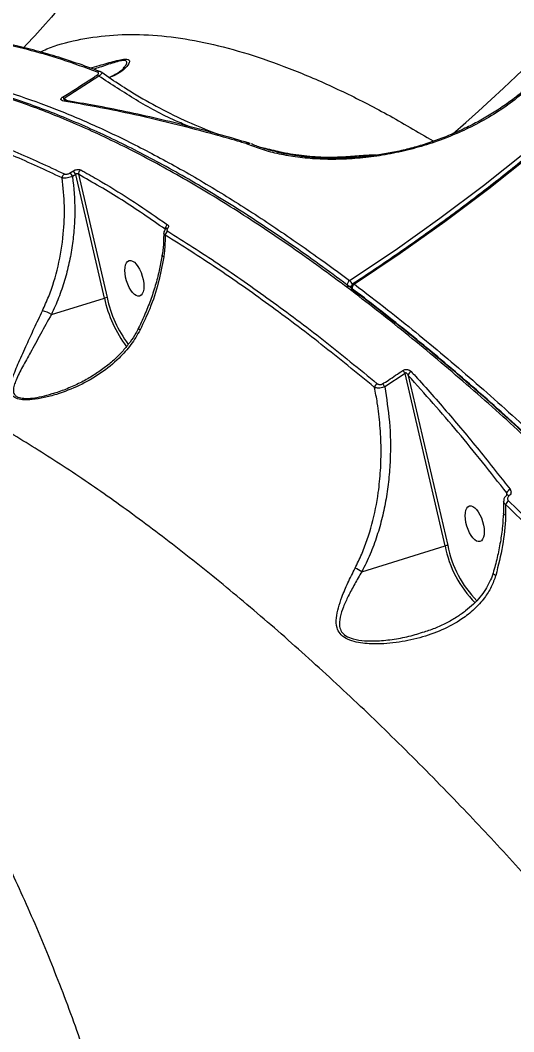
# Model space of a CAD drawing. Header units: millimetres. Extents: x -11024 to 8278, y -7837 to 5770.
# Drawn here: x 3437.1 to 3561, y 1295 to 1548.8 of the extents above; entities that cross this region are included whole.
import ezdxf

# ---------------------------------------------------------------- set-up
doc = ezdxf.new("R2010")
doc.units = ezdxf.units.MM
doc.layers.add('DIKOM_ОБЪЕКТ', color=7, linetype='Continuous')
doc.layers.add('DIKOM_РАЗМЕР_ОБЪЕКТА', color=7, linetype='Continuous')
doc.styles.add('style1', font='arial.ttf', dxfattribs={"width": 0.8})
doc.dimstyles.new('1-50', dxfattribs={"dimtxt": 300, "dimasz": 200, "dimexe": 100, "dimexo": 0, "dimgap": 100, "dimtad": 1, "dimtxsty": 'style1', "dimcen": 200, "dimclrd": 7, "dimclre": 7, "dimclrt": 7, "dimadec": 1, "dimazin": 2, "dimtfac": 1, "dimtmove": 0, "dimatfit": 2, "dimfxl": 0, "dimlwd": 25, "dimlwe": 18, "dimarcsym": 0})

# ---------------------------------------------------------------- blocks, each defined once
blk = doc.blocks.new('*D9')
at = {"layer": 'Defpoints', "color": 0, "transparency": 16777216}
for p in [(3740.68, 3707.51), (-8191.56, -3797.25), (-1076.12, -3797.25)]:
    blk.add_point(p, dxfattribs=at)
at = {"layer": 'DIKOM_РАЗМЕР_ОБЪЕКТА', "color": 7, "lineweight": 18, "transparency": 16777216}
for p, q in [((3740.68, 3707.51), (-8291.56, 3707.51)), ((-1076.12, -3797.25), (-8291.56, -3797.25))]:
    blk.add_line(p, q, dxfattribs=at)
at = {"layer": 'DIKOM_РАЗМЕР_ОБЪЕКТА', "color": 7, "lineweight": 25, "transparency": 16777216}
blk.add_line((-8191.56, 3507.51), (-8191.56, -3597.25), dxfattribs=at)
at = {"layer": 'DIKOM_РАЗМЕР_ОБЪЕКТА', "color": 7, "transparency": 16777216}
for points in [[(-8224.9, 3507.51), (-8158.23, 3507.51), (-8191.56, 3707.51)], [(-8224.9, -3597.25), (-8158.23, -3597.25), (-8191.56, -3797.25)]]:
    blk.add_solid(points, dxfattribs=at)
at = {"layer": 'DIKOM_РАЗМЕР_ОБЪЕКТА', "color": 7, "transparency": 16777216, "insert": (-8444.74, -44.87), "char_height": 300, "attachment_point": 5, "rotation": 90, "style": 'style1'}
blk.add_mtext('7500', dxfattribs=at)

msp = doc.modelspace()

# ---------------------------------------------------------------- linework, layer by layer
at = {"layer": 'DIKOM_ОБЪЕКТ', "color": 7, "linetype": 'Continuous', "lineweight": 15}
for p, q in [((3462.974, 1536.788), (3463.202, 1537.065)), ((3456.852, 1534.784), (3448.119, 1529.19)), ((3448.119, 1529.19), (3449.141, 1528.531)), ((3493.802, 1517.839), (3493.767, 1517.849)), ((3494.048, 1517.753), (3493.802, 1517.839)), ((3540.335, 1518.289), (3540.683, 1518.55)), ((3497.021, 1517.052), (3498.542, 1516.696)), ((3449.476, 1510.458), (3450.263, 1510.947)), ((3451.013, 1510.092), (3450.225, 1509.602)), ((3458.21, 1479.099), (3451.013, 1510.092)), ((3451.692, 1510.149), (3458.873, 1479.223)), ((3473.493, 1496.309), (3473.44, 1496.393)), ((3444.911, 1474.981), (3458.21, 1479.099)), ((3533.667, 1460.19), (3528.562, 1456.821)), ((3543.712, 1416.929), (3533.667, 1460.19)), ((3534.472, 1459.705), (3544.376, 1417.053)), ((3445.116, 1455.149), (3445.78, 1455.335)), ((3559.232, 1429.677), (3559.198, 1430.218)), ((3558.393, 1428.121), (3558.366, 1425.113)), ((3558.918, 1427.315), (3558.892, 1424.603)), ((3522.817, 1410.459), (3543.712, 1416.929))]:
    msp.add_line(p, q, dxfattribs=at)
at = {"layer": 'DIKOM_ОБЪЕКТ', "color": 7, "linetype": 'Continuous', "lineweight": 15, "flags": 128}
for points in [[(3519.76, 1483.469), (3531.204, 1491.151), (3542.41, 1499.116), (3553.371, 1507.357), (3564.08, 1515.871), (3574.53, 1524.651), (3584.713, 1533.691), (3594.623, 1542.986), (3604.254, 1552.529), (3613.599, 1562.314), (3622.653, 1572.335), (3631.409, 1582.586), (3639.861, 1593.059), (3648.004, 1603.747), (3655.833, 1614.645), (3663.343, 1625.743), (3670.528, 1637.036), (3677.384, 1648.515), (3683.906, 1660.174), (3690.09, 1672.005), (3695.933, 1684), (3701.43, 1696.15)], [(3703.183, 1695.886), (3697.67, 1683.698), (3691.81, 1671.668), (3685.607, 1659.801), (3679.065, 1648.107), (3672.188, 1636.593), (3664.982, 1625.266), (3657.45, 1614.134), (3649.597, 1603.204), (3641.429, 1592.483), (3632.951, 1581.979), (3624.169, 1571.697), (3615.088, 1561.646), (3605.715, 1551.831), (3596.055, 1542.259), (3586.115, 1532.936), (3575.901, 1523.869), (3565.42, 1515.063), (3554.679, 1506.523), (3543.684, 1498.257), (3532.444, 1490.268), (3520.966, 1482.563)], [(3494.758, 1517.869), (3494.744, 1517.876), (3494.721, 1517.887)], [(3473.096, 1489.431), (3472.892, 1489.566), (3472.765, 1489.7), (3472.719, 1489.829), (3472.72, 1489.854)], [(3520.966, 1482.563), (3520.851, 1482.637), (3520.747, 1482.681), (3520.659, 1482.691), (3520.588, 1482.669), (3520.588, 1482.668)], [(3559.753, 1429.463), (3559.59, 1429.577), (3559.438, 1429.647), (3559.306, 1429.669), (3559.2, 1429.641), (3559.186, 1429.632)], [(3558.892, 1424.603), (3558.628, 1424.741), (3558.449, 1424.893), (3558.362, 1425.052), (3558.355, 1425.123)], [(3556.427, 1409.531), (3556.116, 1409.692), (3555.889, 1409.842), (3555.758, 1409.973), (3555.73, 1410.079), (3555.731, 1410.081)]]:
    msp.add_lwpolyline(points, dxfattribs=at)
at = {"layer": 'DIKOM_ОБЪЕКТ', "color": 7, "linetype": 'Continuous', "lineweight": 15}
for centre, radius, start, end in [((3243.958, 1866.457), 459.207, 311.0729, 328.20621), ((3456.934, 1535.147), 0.787, 70.59591, 126.45096), ((3455.847, 1533.967), 1.295, 39.12256, 61.7617), ((3447.09, 1528.4), 1.297, 37.51943, 59.98153), ((3448.485, 1528.001), 0.642, 81.34108, 131.2157), ((3494.203, 1517.434), 0.602, 78.78605, 136.46328), ((3494.233, 1517.442), 0.586, 78.76388, 137.41408), ((3494.497, 1517.253), 0.672, 70.52906, 131.95026), ((3448.807, 1509.219), 1.204, 121.86143, 178.89634), ((3448.551, 1508.895), 1.816, 22.89192, 59.39181), ((3449.336, 1509.377), 1.824, 23.08061, 59.44481), ((3452.878, 1510.229), 1.189, 120.91126, 183.86179), ((3474.673, 1496.386), 1.234, 119.11008, 179.65927), ((3474.772, 1494.796), 1.289, 121.75923, 174.90784), ((3473.925, 1496.026), 0.542, 74.17873, 134.1264), ((3520.433, 1482.368), 1.29, 121.4401, 186.27782), ((3519.776, 1483.24), 1.19, 238.30207, 289.68131), ((3518.268, 1481.644), 2.358, 22.69127, 50.72804), ((3521.134, 1481.831), 1, 123.11034, 192.99357), ((3521.639, 1481.46), 1.293, 121.38409, 186.04259), ((3520.634, 1481.724), 0.489, 193.99409, 234.93658), ((3459.006, 1476.668), 2.558, 92.96208, 108.12554), ((3488.881, 1485.736), 31.381, 192.20934, 216.86185), ((3488.688, 1485.683), 30.506, 192.22709, 216.60324), ((3440.849, 1468.517), 7.634, 57.85319, 76.14866), ((3467.607, 1472.14), 1.078, 218.88372, 247.61151), ((3531.687, 1459.192), 2.217, 26.74658, 50.81763), ((3535.811, 1459.438), 1.365, 115.65772, 168.73959), ((3527.496, 1456.327), 1.528, 121.65563, 166.12632), ((3526.597, 1455.874), 2.182, 25.72028, 50.12323), ((3560.603, 1429.766), 1.477, 113.07006, 162.14436), ((3560.575, 1426.71), 1.763, 121.69029, 159.96036), ((3544.508, 1414.5), 2.556, 92.97565, 108.15177), ((3570.915, 1422.15), 27.699, 190.86425, 224.62871), ((3570.65, 1422.074), 26.749, 190.8203, 224.94194), ((3518.333, 1403.835), 7.999, 55.90563, 69.56398)]:
    msp.add_arc(centre, radius, start, end, dxfattribs=at)
for centre in [(3465.74, 1484.051), (3551.151, 1422.487)]:
    msp.add_ellipse(centre, major_axis=(-1.322, 4.462), ratio=0.44303, dxfattribs=at)
for points, knots in [([(3702.591, 1695.735), (3701.731, 1693.783), (3699.237, 1688.115), (3694.885, 1678.83), (3689.444, 1667.926), (3683.716, 1657.163), (3677.708, 1646.544), (3671.423, 1636.074), (3664.864, 1625.76), (3658.035, 1615.608), (3650.94, 1605.622), (3643.581, 1595.809), (3635.964, 1586.174), (3628.093, 1576.721), (3619.971, 1567.456), (3611.604, 1558.384), (3602.995, 1549.511), (3594.15, 1540.84), (3585.073, 1532.377), (3575.769, 1524.126), (3566.244, 1516.091), (3556.502, 1508.278), (3546.549, 1500.689), (3536.388, 1493.333), (3527.71, 1487.351), (3522.395, 1483.856), (3520.588, 1482.668)], [0, 0, 0, 0, 0.022818, 0.0662211, 0.1096242, 0.1530276, 0.1964312, 0.2398343, 0.2832377, 0.3266401, 0.3700432, 0.4134458, 0.4568481, 0.50025, 0.5436518, 0.5870532, 0.6304542, 0.6738552, 0.7172561, 0.7606562, 0.8040562, 0.8474562, 0.8908555, 0.9342549, 0.9776538, 1, 1, 1, 1]), ([(3463.294, 1573.159), (3462.32, 1571.751), (3459.656, 1567.903), (3455, 1561.758), (3449.368, 1554.743), (3443.712, 1548.133), (3439.8, 1543.919), (3437.957, 1541.934)], [0, 0, 0, 0, 0.13054829, 0.35679174, 0.58081548, 0.80256709, 1, 1, 1, 1]), ([(3456.466, 1535.779), (3453.47, 1536.868), (3447.478, 1539.045), (3438.816, 1541.522), (3430.382, 1543.464), (3425.012, 1544.217), (3422.326, 1544.593)], [0, 0, 0, 0, 0.2491223, 0.4982418, 0.7491225, 1, 1, 1, 1]), ([(3457.194, 1535.887), (3457.148, 1535.905), (3455.089, 1536.724), (3451.118, 1538.101), (3445.293, 1539.993), (3439.6, 1541.582), (3434.023, 1542.915), (3428.59, 1543.945), (3424.888, 1544.544), (3423.035, 1544.723), (3422.907, 1544.735)], [0, 0, 0, 0, 0.0038169, 0.1678344, 0.3319152, 0.4960603, 0.6601152, 0.8240086, 0.987848, 1, 1, 1, 1]), ([(3442.156, 1540.828), (3442.695, 1541.09), (3445.534, 1542.47), (3451.274, 1543.941), (3459.365, 1545.201), (3468.046, 1545.339), (3477.174, 1544.465), (3486.749, 1542.561), (3496.733, 1539.684), (3507.156, 1535.843), (3517.979, 1531.038), (3529.129, 1525.374), (3536.835, 1520.822), (3540.683, 1518.55)], [0, 0, 0, 0, 0.023183, 0.1221845, 0.2211909, 0.3200426, 0.4185818, 0.5152467, 0.6121935, 0.7092861, 0.80638, 0.9033315, 1, 1, 1, 1]), ([(3454.574, 1536.836), (3455.363, 1537.034), (3456.866, 1537.412), (3458.279, 1537.832), (3458.95, 1538.031)], [0, 0, 0, 0, 0.524837, 1, 1, 1, 1]), ([(3463.202, 1537.065), (3463.368, 1537.245), (3463.69, 1537.596), (3463.85, 1538.07), (3463.831, 1538.476), (3463.431, 1538.728), (3462.724, 1538.688), (3461.784, 1538.509), (3460.603, 1538.18), (3458.845, 1537.611), (3457.149, 1537.023), (3455.998, 1536.676), (3455.463, 1536.515)], [0, 0, 0, 0, 0.103723, 0.2019074, 0.2997648, 0.4072583, 0.5127766, 0.5328899, 0.6587248, 0.7775548, 0.8967259, 1, 1, 1, 1]), ([(3458.95, 1538.031), (3459.603, 1538.218), (3460.933, 1538.598), (3462.722, 1539.024), (3463.959, 1539.099), (3464.47, 1538.826), (3464.555, 1538.412), (3464.266, 1537.613), (3463.159, 1536.411), (3461.37, 1535.142), (3459.929, 1534.614), (3459.404, 1534.421)], [0, 0, 0, 0, 0.0824816, 0.1678923, 0.2540957, 0.3292428, 0.3995894, 0.4701406, 0.6754854, 0.8815711, 1, 1, 1, 1]), ([(3697.23, 1288.717), (3694.608, 1292.447), (3687.491, 1302.571), (3675.6, 1318.787), (3661.518, 1337.202), (3647.185, 1355.128), (3632.674, 1372.489), (3618.052, 1389.2), (3603.362, 1405.204), (3588.629, 1420.46), (3573.878, 1434.957), (3559.155, 1448.657), (3544.527, 1461.498), (3530.065, 1473.418), (3515.814, 1484.371), (3501.802, 1494.32), (3488.048, 1503.268), (3474.594, 1511.196), (3461.499, 1518.069), (3448.827, 1523.854), (3436.621, 1528.521), (3424.909, 1532.044), (3413.707, 1534.427), (3403.023, 1535.715), (3392.993, 1535.751), (3386.245, 1535.298), (3383.049, 1534.499), (3382.777, 1534.43)], [0, 0, 0, 0, 0.0245695, 0.066693, 0.1089493, 0.151273, 0.1935969, 0.2358531, 0.2779765, 0.3200999, 0.3623564, 0.4046802, 0.447004, 0.4892601, 0.5313836, 0.5735065, 0.6157622, 0.6580855, 0.7004087, 0.7426644, 0.7847874, 0.8269108, 0.8691668, 0.9114903, 0.9538141, 0.9960698, 1, 1, 1, 1]), ([(3686.228, 1305.266), (3684.678, 1307.405), (3680.885, 1312.643), (3674.778, 1320.847), (3667.934, 1329.875), (3661.051, 1338.751), (3654.132, 1347.483), (3647.174, 1356.073), (3640.174, 1364.526), (3633.13, 1372.842), (3626.041, 1381.024), (3618.905, 1389.074), (3611.718, 1396.995), (3604.488, 1404.779), (3597.237, 1412.402), (3589.996, 1419.83), (3582.785, 1427.043), (3575.606, 1434.039), (3568.458, 1440.821), (3561.337, 1447.39), (3554.241, 1453.752), (3547.167, 1459.906), (3540.115, 1465.854), (3533.082, 1471.599), (3526.066, 1477.141), (3519.068, 1482.479), (3512.105, 1487.6), (3505.207, 1492.482), (3498.398, 1497.105), (3491.686, 1501.466), (3485.067, 1505.567), (3478.539, 1509.411), (3472.099, 1512.999), (3465.746, 1516.333), (3459.476, 1519.413), (3453.29, 1522.239), (3447.185, 1524.812), (3441.16, 1527.132), (3435.226, 1529.195), (3429.405, 1530.992), (3423.721, 1532.513), (3418.185, 1533.756), (3412.795, 1534.723), (3407.549, 1535.414), (3402.446, 1535.83), (3397.485, 1535.969), (3392.659, 1535.842), (3387.989, 1535.41), (3384.789, 1534.992), (3383.188, 1534.639), (3383.05, 1534.609)], [0, 0, 0, 0, 0.0148394, 0.0363252, 0.0577124, 0.0790248, 0.1002867, 0.1215225, 0.1427567, 0.1640092, 0.1852997, 0.2066539, 0.2280947, 0.2496474, 0.271248, 0.2927746, 0.314195, 0.3355335, 0.356815, 0.3780636, 0.3993038, 0.4205573, 0.4418427, 0.4631847, 0.4846068, 0.506134, 0.5277483, 0.5493326, 0.5707976, 0.5921746, 0.6134878, 0.6347619, 0.656021, 0.6772886, 0.6985816, 0.719924, 0.7413395, 0.7628516, 0.7844714, 0.8060881, 0.8276031, 0.8490185, 0.8703574, 0.8916419, 0.9128938, 0.9341345, 0.955385, 0.9766598, 0.9979801, 1, 1, 1, 1]), ([(3383.621, 1535.249), (3385.831, 1535.671), (3391.012, 1536.659), (3399.985, 1536.919), (3410.414, 1536.192), (3421.551, 1534.246), (3432.633, 1531.305), (3443.543, 1527.558), (3454.177, 1523.204), (3465.168, 1518.02), (3476.493, 1512.01), (3488.028, 1505.242), (3499.714, 1497.752), (3510.276, 1490.479), (3517.016, 1485.497), (3519.76, 1483.469)], [0, 0, 0, 0, 0.06464892, 0.15151868, 0.24091133, 0.33037722, 0.41976989, 0.49537405, 0.57106636, 0.6467591, 0.72316882, 0.79957819, 0.87406426, 0.94871825, 1, 1, 1, 1]), ([(3456.46, 1535.108), (3456.509, 1535.144), (3456.611, 1535.218), (3456.715, 1535.346), (3456.758, 1535.48), (3456.715, 1535.652), (3456.567, 1535.728), (3456.466, 1535.779)], [0, 0, 0, 0, 0.1212717, 0.2523931, 0.411678, 0.5993905, 1, 1, 1, 1]), ([(3457.539, 1535.675), (3457.559, 1535.67), (3457.633, 1535.65), (3457.531, 1535.454), (3457.252, 1535.133), (3456.973, 1534.89), (3456.852, 1534.784)], [0, 0, 0, 0, 0.128259, 0.4741702, 0.7704733, 1, 1, 1, 1]), ([(3457.547, 1535.692), (3457.516, 1535.718), (3457.408, 1535.809), (3457.282, 1535.846), (3457.192, 1535.872)], [0, 0, 0, 0, 0.2845744, 1, 1, 1, 1]), ([(3462.896, 1532.118), (3462.708, 1532.231), (3460.86, 1533.344), (3459.11, 1534.571), (3457.537, 1535.672)], [0, 0, 0, 0, 0.10174963, 1, 1, 1, 1]), ([(3463.284, 1536.994), (3463.283, 1536.992), (3463.259, 1536.954), (3463.038, 1536.701), (3462.572, 1536.273), (3461.732, 1535.634), (3460.719, 1534.995), (3459.808, 1534.605), (3459.395, 1534.428)], [0, 0, 0, 0, 0.0051827, 0.1263664, 0.2799471, 0.479219, 0.7636274, 1, 1, 1, 1]), ([(3447.739, 1529.523), (3448.276, 1529.859), (3450.962, 1531.536), (3453.866, 1533.402), (3456.218, 1534.949), (3456.46, 1535.108)], [0, 0, 0, 0, 0.18317, 0.9158875, 1, 1, 1, 1]), ([(3479.513, 1522.143), (3478.36, 1522.613), (3473.71, 1524.51), (3466.067, 1528.694), (3459.922, 1532.756), (3456.852, 1534.784)], [0, 0, 0, 0, 0.141588, 0.5711914, 1, 1, 1, 1]), ([(3463.001, 1532.091), (3464.051, 1531.417), (3467.245, 1529.363), (3472.923, 1526.297), (3479.831, 1522.915), (3484.631, 1521.054), (3486.96, 1520.151)], [0, 0, 0, 0, 0.1416158, 0.4310163, 0.7240231, 1, 1, 1, 1]), ([(3563.952, 1531.083), (3562.5, 1529.896), (3559.596, 1527.521), (3554.767, 1524.421), (3549.71, 1521.712), (3544.483, 1519.417), (3539.068, 1517.496), (3533.529, 1515.984), (3527.947, 1514.869), (3522.395, 1514.155), (3516.952, 1513.851), (3511.689, 1513.932), (3506.701, 1514.38), (3502.071, 1515.184), (3497.795, 1516.282), (3495.296, 1517.263), (3494.048, 1517.753)], [0, 0, 0, 0, 0.0751089, 0.1502161, 0.2212819, 0.2925784, 0.3636467, 0.4347702, 0.5061244, 0.5772489, 0.6483404, 0.7196594, 0.7907517, 0.8604298, 0.9303191, 1, 1, 1, 1]), ([(3563.469, 1531.185), (3563.048, 1530.819), (3561.715, 1529.659), (3559.238, 1527.829), (3556.063, 1525.7), (3552.688, 1523.714), (3549.158, 1521.88), (3545.505, 1520.219), (3541.766, 1518.747), (3537.979, 1517.475), (3534.176, 1516.412), (3530.391, 1515.565), (3526.64, 1514.929), (3522.919, 1514.482), (3519.217, 1514.219), (3515.545, 1514.14), (3511.931, 1514.245), (3508.41, 1514.531), (3505.019, 1514.995), (3501.789, 1515.628), (3498.775, 1516.431), (3496.535, 1517.153), (3495.391, 1517.652), (3495.092, 1517.782)], [0, 0, 0, 0, 0.0231577, 0.0734008, 0.1241399, 0.1752402, 0.2265359, 0.2778036, 0.3288183, 0.3794159, 0.4294649, 0.4788807, 0.5276419, 0.576337, 0.6256834, 0.6756967, 0.7262874, 0.7773121, 0.8286041, 0.8799619, 0.9311446, 0.9819856, 1, 1, 1, 1]), ([(3448.062, 1528.483), (3447.822, 1528.542), (3447.481, 1528.625), (3447.285, 1528.878), (3447.289, 1529.083), (3447.431, 1529.291), (3447.596, 1529.431), (3447.709, 1529.504), (3447.739, 1529.523)], [0, 0, 0, 0, 0.4030098, 0.5733264, 0.7451244, 0.8533583, 0.9617519, 1, 1, 1, 1]), ([(3448.119, 1529.19), (3448.104, 1529.188), (3448.073, 1529.182), (3448.029, 1529.166), (3448.003, 1529.148), (3447.984, 1529.125), (3447.974, 1529.095), (3447.989, 1529.01), (3448.109, 1528.881), (3448.26, 1528.76), (3448.371, 1528.693), (3448.4, 1528.676)], [0, 0, 0, 0, 0.0459754, 0.0931224, 0.1408674, 0.1556385, 0.2070105, 0.2750712, 0.5450694, 0.8828276, 1, 1, 1, 1]), ([(3493.767, 1517.849), (3493.29, 1517.99), (3490.903, 1518.697), (3484.738, 1520.458), (3475.388, 1522.92), (3465.256, 1525.259), (3456.145, 1527.113), (3450.756, 1528.027), (3448.062, 1528.483)], [0, 0, 0, 0, 0.0299889, 0.1499465, 0.3900557, 0.630166, 0.8150844, 1, 1, 1, 1]), ([(3448.585, 1528.639), (3448.548, 1528.643), (3448.44, 1528.657), (3448.369, 1528.691), (3448.384, 1528.682), (3448.386, 1528.681)], [0, 0, 0, 0, 0.3027701, 0.8871447, 1, 1, 1, 1]), ([(3494.323, 1518.035), (3492.197, 1518.661), (3487.279, 1520.11), (3479.706, 1522.123), (3471.579, 1524.12), (3463.571, 1525.887), (3455.885, 1527.413), (3450.944, 1528.234), (3448.58, 1528.627)], [0, 0, 0, 0, 0.1335516, 0.3089483, 0.484636, 0.6608094, 0.8376599, 1, 1, 1, 1]), ([(3447.603, 1509.242), (3443.476, 1511.175), (3435.223, 1515.04), (3423.329, 1519.513), (3411.786, 1523.079), (3404.498, 1524.525), (3400.854, 1525.247)], [0, 0, 0, 0, 0.248475, 0.4969495, 0.7484755, 1, 1, 1, 1]), ([(3401.353, 1526.271), (3404.958, 1525.557), (3412.168, 1524.128), (3423.671, 1520.592), (3435.622, 1516.115), (3443.988, 1512.199), (3448.172, 1510.242)], [0, 0, 0, 0, 0.24847696, 0.4969536, 0.74847712, 1, 1, 1, 1]), ([(3494.356, 1518.015), (3494.349, 1518.017), (3494.34, 1518.019), (3494.332, 1518.022), (3494.33, 1518.022)], [0, 0, 0, 0, 0.7852557, 1, 1, 1, 1]), ([(3494.721, 1517.886), (3494.701, 1517.895), (3494.581, 1517.948), (3494.453, 1517.984), (3494.347, 1518.014)], [0, 0, 0, 0, 0.1694799, 1, 1, 1, 1]), ([(3498.542, 1516.696), (3499.976, 1516.338), (3503.197, 1515.532), (3508.35, 1514.803), (3513.914, 1514.349), (3517.625, 1514.538), (3519.477, 1514.633)], [0, 0, 0, 0, 0.2110283, 0.4740989, 0.737592, 1, 1, 1, 1]), ([(3519.477, 1514.633), (3520.913, 1514.752), (3522.926, 1514.919), (3525.385, 1515.04), (3526.368, 1515.004), (3526.807, 1514.988)], [0, 0, 0, 0, 0.5789697, 0.8114617, 1, 1, 1, 1]), ([(3519.477, 1514.633), (3519.481, 1514.618), (3519.503, 1514.532), (3519.528, 1514.425), (3519.55, 1514.282), (3519.552, 1514.273)], [0, 0, 0, 0, 0.1611995, 0.9488984, 1, 1, 1, 1]), ([(3448.172, 1510.242), (3448.217, 1510.224), (3448.323, 1510.182), (3448.561, 1510.165), (3448.866, 1510.203), (3449.195, 1510.303), (3449.382, 1510.406), (3449.476, 1510.458)], [0, 0, 0, 0, 0.1487675, 0.3488418, 0.5574034, 0.7790974, 1, 1, 1, 1]), ([(3450.263, 1510.947), (3450.399, 1511.022), (3450.671, 1511.173), (3451.15, 1511.321), (3451.607, 1511.384), (3452.001, 1511.361), (3452.18, 1511.286), (3452.267, 1511.249)], [0, 0, 0, 0, 0.2064465, 0.4133144, 0.6141544, 0.8134864, 1, 1, 1, 1]), ([(3451.692, 1510.149), (3451.659, 1510.186), (3451.593, 1510.258), (3451.462, 1510.311), (3451.356, 1510.312), (3451.266, 1510.294), (3451.2, 1510.264), (3451.101, 1510.198), (3451.052, 1510.139), (3451.013, 1510.092)], [0, 0, 0, 0, 0.2067233, 0.404928, 0.5396523, 0.5905455, 0.7293273, 0.785657, 1, 1, 1, 1]), ([(3473.44, 1496.393), (3469.805, 1498.921), (3462.527, 1503.983), (3455.307, 1508.092), (3451.692, 1510.149)], [0, 0, 0, 0, 0.4993564, 1, 1, 1, 1]), ([(3452.267, 1511.249), (3452.614, 1511.058), (3454.35, 1510.103), (3458.839, 1507.53), (3465.755, 1503.267), (3471.299, 1499.399), (3474.073, 1497.463)], [0, 0, 0, 0, 0.0480611, 0.2403225, 0.6198785, 1, 1, 1, 1]), ([(3442.677, 1475.929), (3443.211, 1477.12), (3444.815, 1480.698), (3446.77, 1487.118), (3448.015, 1494.757), (3448.33, 1502.219), (3447.847, 1506.888), (3447.603, 1509.242)], [0, 0, 0, 0, 0.1165812, 0.3502706, 0.5897094, 0.7930877, 1, 1, 1, 1]), ([(3450.225, 1509.602), (3450.496, 1506.753), (3450.905, 1502.445), (3450.655, 1496.642), (3450.183, 1492.228), (3449.383, 1487.831), (3448.245, 1483.446), (3446.79, 1479.128), (3445.538, 1476.363), (3444.911, 1474.981)], [0, 0, 0, 0, 0.2404027, 0.3636812, 0.4869537, 0.6133616, 0.7397663, 0.869881, 1, 1, 1, 1]), ([(3450.225, 1509.602), (3450.026, 1509.531), (3449.629, 1509.39), (3448.956, 1509.248), (3448.327, 1509.179), (3447.872, 1509.187), (3447.674, 1509.228), (3447.603, 1509.242)], [0, 0, 0, 0, 0.2223418, 0.4447969, 0.6637856, 0.8806296, 1, 1, 1, 1]), ([(3474.073, 1497.463), (3474.148, 1497.393), (3474.297, 1497.251), (3474.32, 1496.965), (3474.22, 1496.722), (3474.106, 1496.586), (3474.073, 1496.547)], [0, 0, 0, 0, 0.2927182, 0.5849112, 0.8819239, 1, 1, 1, 1]), ([(3473.094, 1495.392), (3473.087, 1494.676), (3473.071, 1492.988), (3472.921, 1491.126), (3472.737, 1490.013), (3472.712, 1489.865)], [0, 0, 0, 0, 0.3895316, 0.9186203, 1, 1, 1, 1]), ([(3473.488, 1494.91), (3473.451, 1493.542), (3473.401, 1491.711), (3473.157, 1489.892), (3473.096, 1489.431)], [0, 0, 0, 0, 0.7467923, 1, 1, 1, 1]), ([(3473.561, 1496.403), (3473.453, 1496.273), (3473.235, 1496.008), (3473.102, 1495.632), (3473.13, 1495.428), (3473.134, 1495.4)], [0, 0, 0, 0, 0.4546542, 0.9255672, 1, 1, 1, 1]), ([(3473.488, 1494.91), (3473.372, 1494.986), (3473.16, 1495.126), (3473.144, 1495.309), (3473.136, 1495.393)], [0, 0, 0, 0, 0.5463082, 1, 1, 1, 1]), ([(3526.013, 1456.694), (3521.548, 1460.343), (3512.62, 1467.642), (3499.393, 1477.576), (3486.299, 1486.804), (3477.759, 1492.208), (3473.488, 1494.91)], [0, 0, 0, 0, 0.2486157, 0.4972316, 0.748616, 1, 1, 1, 1]), ([(3473.558, 1496.426), (3473.558, 1496.427), (3473.562, 1496.433), (3473.551, 1496.42), (3473.54, 1496.407)], [0, 0, 0, 0, 0.0635133, 1, 1, 1, 1]), ([(3474.073, 1496.547), (3474.038, 1496.503), (3473.949, 1496.392), (3473.894, 1496.213), (3473.929, 1496.026), (3474.039, 1495.937), (3474.094, 1495.892)], [0, 0, 0, 0, 0.1834879, 0.4625874, 0.7308602, 1, 1, 1, 1]), ([(3474.094, 1495.892), (3478.323, 1493.217), (3486.781, 1487.868), (3499.841, 1478.677), (3513.133, 1468.709), (3522.174, 1461.322), (3526.694, 1457.628)], [0, 0, 0, 0, 0.2486142, 0.4972314, 0.7486165, 1, 1, 1, 1]), ([(3472.669, 1489.863), (3472.479, 1488.729), (3472.081, 1486.343), (3471.152, 1482.701), (3469.97, 1478.958), (3468.51, 1475.269), (3467.412, 1472.773), (3466.749, 1471.543), (3466.72, 1471.488)], [0, 0, 0, 0, 0.1822367, 0.3833794, 0.5854498, 0.7880436, 0.9905996, 1, 1, 1, 1]), ([(3473.096, 1489.431), (3472.698, 1487.27), (3471.896, 1482.906), (3469.849, 1476.746), (3468.026, 1472.897), (3467.196, 1471.143)], [0, 0, 0, 0, 0.3481736, 0.7031378, 1, 1, 1, 1]), ([(3520.966, 1482.563), (3523.729, 1480.453), (3531.172, 1474.769), (3543.463, 1464.738), (3557.832, 1452.284), (3572.448, 1438.837), (3587.265, 1424.421), (3602.236, 1409.058), (3617.032, 1393.087), (3631.605, 1376.578), (3645.916, 1359.61), (3660.197, 1341.906), (3674.397, 1323.497), (3688.462, 1304.431), (3702.084, 1285.129), (3715.226, 1265.661), (3727.863, 1246.103), (3740.2, 1226.134), (3752.181, 1205.808), (3763.756, 1185.19), (3774.668, 1164.732), (3784.895, 1144.501), (3794.433, 1124.557), (3803.436, 1104.575), (3811.849, 1084.624), (3819.626, 1064.777), (3826.598, 1045.47), (3832.759, 1026.756), (3838.123, 1008.676), (3842.776, 990.933), (3846.671, 973.607), (3849.776, 956.769), (3851.926, 941.467), (3853.256, 927.626), (3853.901, 915.148), (3853.935, 903.232), (3853.35, 891.92), (3852.155, 881.33), (3850.358, 871.513), (3848.267, 863.365), (3846.617, 858.657), (3845.946, 856.74)], [0, 0, 0, 0, 0.01565218, 0.04216791, 0.06870427, 0.09522005, 0.12250621, 0.14981463, 0.17710056, 0.20361659, 0.23015278, 0.25666873, 0.2839548, 0.31126298, 0.33854912, 0.36506499, 0.3916013, 0.41811716, 0.44540309, 0.47271166, 0.49999757, 0.5265134, 0.55304984, 0.57956554, 0.60685156, 0.63415996, 0.66144588, 0.68796177, 0.71449808, 0.74101388, 0.76829994, 0.79560818, 0.82289424, 0.84597233, 0.86907741, 0.89218255, 0.91550655, 0.93883056, 0.96156384, 0.98434858, 1, 1, 1, 1]), ([(3687.221, 1303.772), (3682.765, 1309.87), (3673.71, 1322.26), (3659.717, 1340.374), (3645.393, 1358.18), (3630.914, 1375.374), (3617.251, 1390.863), (3604.457, 1404.741), (3592.556, 1417.146), (3580.652, 1429.05), (3568.633, 1440.558), (3556.522, 1451.625), (3544.347, 1462.197), (3532.262, 1472.183), (3524.322, 1478.278), (3520.353, 1481.323)], [0, 0, 0, 0, 0.084034, 0.1707572, 0.2574795, 0.3440638, 0.4303752, 0.5003135, 0.5703237, 0.6403339, 0.710272, 0.7826638, 0.8551362, 0.9276085, 1, 1, 1, 1]), ([(3467.196, 1471.143), (3466.461, 1469.873), (3464.968, 1467.291), (3461.608, 1463.595), (3457.279, 1460.092), (3451.947, 1457.055), (3447.126, 1455.152), (3443.119, 1454.069), (3440.242, 1453.594), (3437.801, 1453.521), (3435.977, 1453.892), (3434.855, 1454.765), (3434.541, 1456.04), (3434.716, 1457.516), (3435.355, 1459.773), (3436.696, 1463.018), (3438.602, 1467.211), (3440.606, 1471.537), (3441.982, 1474.456), (3442.677, 1475.929)], [0, 0, 0, 0, 0.0629165, 0.1277913, 0.2147669, 0.304163, 0.3947455, 0.441535, 0.4882121, 0.5268419, 0.5575706, 0.5885386, 0.6242859, 0.6582047, 0.6928783, 0.7739254, 0.8569724, 0.9277897, 1, 1, 1, 1]), ([(3444.911, 1474.981), (3443.997, 1473.319), (3442.167, 1469.994), (3439.76, 1465.636), (3437.614, 1461.815), (3436.269, 1459.125), (3435.544, 1457.219), (3435.301, 1455.981), (3435.484, 1454.958), (3436.092, 1454.431), (3436.87, 1454.087), (3438.131, 1453.874), (3440.192, 1453.989), (3442.61, 1454.381), (3444.244, 1454.881), (3445.116, 1455.149)], [0, 0, 0, 0, 0.150276, 0.300741, 0.4277475, 0.5545423, 0.6067615, 0.6588039, 0.7126595, 0.7501051, 0.7596685, 0.8066882, 0.8678178, 0.9293945, 1, 1, 1, 1]), ([(3447.791, 1064.172), (3447.784, 1066.192), (3447.764, 1072.052), (3447.606, 1081.747), (3447.263, 1093.246), (3446.757, 1104.722), (3446.088, 1116.167), (3445.258, 1127.572), (3444.267, 1138.929), (3443.116, 1150.229), (3441.805, 1161.463), (3440.336, 1172.624), (3438.71, 1183.702), (3436.928, 1194.69), (3434.991, 1205.579), (3432.901, 1216.362), (3430.659, 1227.029), (3428.267, 1237.573), (3425.726, 1247.986), (3423.039, 1258.26), (3420.208, 1268.388), (3417.235, 1278.362), (3414.121, 1288.174), (3410.869, 1297.817), (3407.483, 1307.284), (3403.963, 1316.567), (3400.313, 1325.661), (3396.536, 1334.557), (3392.634, 1343.249), (3388.609, 1351.73), (3384.467, 1359.996), (3380.208, 1368.038), (3375.836, 1375.851), (3371.356, 1383.429), (3366.768, 1390.766), (3362.079, 1397.857), (3357.29, 1404.697), (3352.405, 1411.279), (3347.429, 1417.6), (3342.364, 1423.655), (3337.214, 1429.438), (3331.984, 1434.945), (3326.677, 1440.172), (3321.298, 1445.116), (3315.849, 1449.772), (3310.337, 1454.136), (3304.764, 1458.206), (3299.135, 1461.976), (3293.455, 1465.451), (3287.725, 1468.604), (3283.107, 1470.942), (3280.386, 1472.119), (3279.603, 1472.457)], [0, 0, 0, 0, 0.0107552, 0.0311882, 0.0516215, 0.0720552, 0.0924888, 0.1129222, 0.1333561, 0.1537903, 0.1742245, 0.1946587, 0.2150934, 0.2355282, 0.2559631, 0.2763988, 0.2968343, 0.3172706, 0.337707, 0.3581439, 0.3785814, 0.3990191, 0.4194576, 0.4398967, 0.460336, 0.4807761, 0.5012167, 0.5216578, 0.5420994, 0.5625421, 0.582985, 0.6034284, 0.6238725, 0.644317, 0.6647619, 0.6852074, 0.7056533, 0.7260987, 0.7465443, 0.7669896, 0.7874344, 0.8078783, 0.8283207, 0.8487617, 0.8692004, 0.8896364, 0.9100694, 0.9304984, 0.9509234, 0.9713435, 0.9917579, 1, 1, 1, 1]), ([(3596.115, 1296.65), (3592.14, 1301.483), (3584.185, 1311.153), (3572.077, 1325.138), (3559.881, 1338.699), (3547.106, 1352.307), (3533.764, 1365.864), (3519.885, 1379.254), (3506.029, 1391.921), (3492.265, 1403.807), (3478.661, 1414.851), (3465.406, 1424.905), (3452.525, 1433.961), (3440.028, 1442.057), (3427.817, 1449.27), (3415.948, 1455.568), (3404.481, 1460.918), (3393.238, 1465.381), (3382.283, 1468.862), (3371.665, 1471.311), (3361.636, 1472.646), (3352.359, 1472.875), (3343.869, 1471.974), (3336.942, 1470.413), (3333.079, 1468.728), (3331.558, 1468.065)], [0, 0, 0, 0, 0.0401799, 0.0804098, 0.1206387, 0.1608185, 0.2060324, 0.251392, 0.2968241, 0.3422539, 0.3876087, 0.4328192, 0.4765992, 0.520517, 0.5645034, 0.6084886, 0.6524026, 0.69618, 0.7425871, 0.7890771, 0.8355674, 0.8819754, 0.9264437, 0.9710516, 1, 1, 1, 1]), ([(3466.72, 1471.488), (3466.514, 1471.077), (3465.914, 1469.879), (3464.633, 1468.002), (3462.885, 1465.831), (3460.823, 1463.735), (3458.472, 1461.747), (3455.819, 1459.893), (3452.889, 1458.181), (3449.702, 1456.681), (3447.079, 1455.643), (3445.53, 1455.199), (3445.131, 1455.085)], [0, 0, 0, 0, 0.04869844, 0.14211971, 0.24147024, 0.34680209, 0.4573243, 0.57264845, 0.69516632, 0.82314125, 0.95437681, 1, 1, 1, 1]), ([(3527.996, 1457.548), (3528.506, 1457.88), (3530.211, 1458.986), (3531.903, 1460.118), (3533.088, 1460.91)], [0, 0, 0, 0, 0.2996367, 1, 1, 1, 1]), ([(3533.088, 1460.91), (3533.202, 1460.975), (3533.43, 1461.105), (3533.845, 1461.19), (3534.262, 1461.178), (3534.669, 1461.069), (3534.995, 1460.889), (3535.155, 1460.733), (3535.22, 1460.669)], [0, 0, 0, 0, 0.1643178, 0.329202, 0.4897808, 0.6615938, 0.8613921, 1, 1, 1, 1]), ([(3534.472, 1459.705), (3534.441, 1459.768), (3534.368, 1459.914), (3534.235, 1460.106), (3534.093, 1460.243), (3533.983, 1460.302), (3533.908, 1460.322), (3533.839, 1460.323), (3533.771, 1460.298), (3533.711, 1460.253), (3533.682, 1460.211), (3533.667, 1460.19)], [0, 0, 0, 0, 0.1851872, 0.4305922, 0.6102137, 0.6934754, 0.7464438, 0.8082624, 0.8668065, 0.9299086, 1, 1, 1, 1]), ([(3559.198, 1430.218), (3555.125, 1435.383), (3546.967, 1445.728), (3538.641, 1455.041), (3534.472, 1459.705)], [0, 0, 0, 0, 0.4991775, 1, 1, 1, 1]), ([(3535.22, 1460.669), (3535.566, 1460.29), (3537.297, 1458.394), (3541.79, 1453.373), (3548.664, 1445.356), (3555.191, 1437.329), (3558.959, 1432.492), (3560.025, 1431.124)], [0, 0, 0, 0, 0.04137411, 0.20687173, 0.53814988, 0.86943002, 1, 1, 1, 1]), ([(3521.126, 1411.33), (3521.694, 1412.499), (3523.401, 1416.011), (3525.51, 1422.35), (3526.941, 1429.448), (3527.577, 1435.858), (3527.717, 1441.48), (3527.442, 1447.147), (3526.853, 1452.246), (3526.257, 1455.403), (3526.013, 1456.694)], [0, 0, 0, 0, 0.0856182, 0.2572038, 0.4325676, 0.5515721, 0.6705866, 0.7929698, 0.9153577, 1, 1, 1, 1]), ([(3528.562, 1456.821), (3529.017, 1453.921), (3529.966, 1447.867), (3530.084, 1440.044), (3529.629, 1433.582), (3528.962, 1428.751), (3527.977, 1424.017), (3526.648, 1419.369), (3524.976, 1414.803), (3523.537, 1411.907), (3522.817, 1410.459)], [0, 0, 0, 0, 0.1847856, 0.3856891, 0.4882362, 0.5907678, 0.6915514, 0.7923265, 0.8961738, 1, 1, 1, 1]), ([(3528.562, 1456.821), (3528.377, 1456.75), (3528.006, 1456.609), (3527.364, 1456.509), (3526.746, 1456.507), (3526.294, 1456.585), (3526.081, 1456.667), (3526.013, 1456.694)], [0, 0, 0, 0, 0.2221073, 0.4443742, 0.6650532, 0.8922171, 1, 1, 1, 1]), ([(3526.694, 1457.628), (3526.705, 1457.619), (3526.785, 1457.555), (3526.95, 1457.459), (3527.215, 1457.384), (3527.491, 1457.371), (3527.767, 1457.423), (3527.919, 1457.507), (3527.996, 1457.548)], [0, 0, 0, 0, 0.0354286, 0.2572289, 0.4482186, 0.6281357, 0.8143605, 1, 1, 1, 1]), ([(3339.994, 1442.767), (3343.233, 1441.222), (3350.183, 1437.907), (3360.565, 1431.269), (3371.007, 1423.334), (3381.007, 1414.293), (3390.572, 1404.281), (3399.824, 1393.206), (3408.723, 1381.128), (3417.231, 1368.104), (3425.273, 1354.258), (3432.84, 1339.621), (3439.944, 1324.253), (3446.619, 1308.113), (3452.829, 1291.262), (3458.594, 1273.824), (3462.014, 1261.704), (3463.722, 1255.653)], [0, 0, 0, 0, 0.0611698, 0.1312482, 0.2012025, 0.2682328, 0.3354732, 0.4028236, 0.4701779, 0.537426, 0.6044621, 0.6702229, 0.7361763, 0.8022275, 0.868281, 0.9342367, 1, 1, 1, 1]), ([(3559.194, 1429.619), (3559.032, 1429.483), (3558.68, 1429.188), (3558.417, 1428.634), (3558.437, 1428.265), (3558.444, 1428.138)], [0, 0, 0, 0, 0.3576209, 0.7787529, 1, 1, 1, 1]), ([(3559.288, 1429.787), (3559.29, 1429.771), (3559.292, 1429.747), (3559.227, 1429.653), (3559.161, 1429.618), (3559.149, 1429.611)], [0, 0, 0, 0, 0.653057, 0.9353695, 1, 1, 1, 1]), ([(3559.285, 1429.787), (3559.284, 1429.832), (3559.282, 1429.98), (3559.232, 1430.121), (3559.198, 1430.218)], [0, 0, 0, 0, 0.3088328, 1, 1, 1, 1]), ([(3559.753, 1429.463), (3559.72, 1429.437), (3559.587, 1429.332), (3559.429, 1429.1), (3559.369, 1428.781), (3559.434, 1428.467), (3559.577, 1428.296), (3559.649, 1428.211)], [0, 0, 0, 0, 0.0798217, 0.3181587, 0.5555836, 0.777388, 1, 1, 1, 1]), ([(3560.025, 1431.124), (3560.11, 1430.983), (3560.279, 1430.702), (3560.284, 1430.224), (3560.116, 1429.786), (3559.866, 1429.564), (3559.753, 1429.463)], [0, 0, 0, 0, 0.2591724, 0.5177522, 0.7812131, 1, 1, 1, 1]), ([(3558.918, 1427.315), (3558.786, 1427.429), (3558.523, 1427.657), (3558.379, 1427.96), (3558.416, 1428.118), (3558.42, 1428.136)], [0, 0, 0, 0, 0.4691549, 0.9379996, 1, 1, 1, 1]), ([(3602.781, 1382.094), (3599.148, 1386.084), (3591.882, 1394.064), (3580.919, 1405.554), (3569.922, 1416.708), (3562.586, 1423.779), (3558.918, 1427.315)], [0, 0, 0, 0, 0.2491206, 0.4982429, 0.7491212, 1, 1, 1, 1]), ([(3559.649, 1428.211), (3563.296, 1424.696), (3570.592, 1417.666), (3581.58, 1406.527), (3592.586, 1394.998), (3599.915, 1386.951), (3603.579, 1382.928)], [0, 0, 0, 0, 0.2491208, 0.49824316, 0.74912062, 1, 1, 1, 1]), ([(3558.335, 1425.123), (3558.276, 1424.045), (3558.144, 1421.66), (3557.624, 1417.935), (3556.832, 1414.001), (3556.146, 1411.386), (3555.74, 1410.089), (3555.737, 1410.08)], [0, 0, 0, 0, 0.2170958, 0.4800055, 0.7404454, 0.9982188, 1, 1, 1, 1]), ([(3558.892, 1424.603), (3558.888, 1424.499), (3558.791, 1421.984), (3558.316, 1416.94), (3557.061, 1412.017), (3556.427, 1409.531)], [0, 0, 0, 0, 0.0210908, 0.505712, 1, 1, 1, 1]), ([(3556.427, 1409.531), (3556.078, 1408.543), (3555.37, 1406.533), (3553.532, 1403.66), (3551.063, 1400.937), (3547.509, 1398.166), (3542.93, 1395.702), (3537.348, 1393.75), (3531.388, 1392.536), (3526.534, 1392.218), (3523.019, 1392.478), (3520.797, 1392.882), (3518.784, 1393.633), (3517.274, 1394.858), (3516.4, 1396.61), (3516.337, 1398.852), (3516.888, 1401.434), (3517.889, 1404.37), (3519.291, 1407.669), (3520.512, 1410.104), (3521.126, 1411.33)], [0, 0, 0, 0, 0.047086, 0.0957438, 0.1543522, 0.2146409, 0.3009814, 0.3896898, 0.4807665, 0.5736908, 0.6068297, 0.6403862, 0.6772317, 0.7075592, 0.7379277, 0.7828383, 0.828683, 0.8755367, 0.9373317, 1, 1, 1, 1]), ([(3522.817, 1410.459), (3522.208, 1409.429), (3520.99, 1407.37), (3519.448, 1404.44), (3518.151, 1401.669), (3517.3, 1399.116), (3517.071, 1396.967), (3517.65, 1395.352), (3518.843, 1394.223), (3520.875, 1393.437), (3523.941, 1393.037), (3527.768, 1393.074), (3532.018, 1393.67), (3535.465, 1394.374), (3537.408, 1395.065), (3538.007, 1395.279)], [0, 0, 0, 0, 0.0922969, 0.1845886, 0.2656677, 0.3465209, 0.4191901, 0.4618485, 0.5043991, 0.5589905, 0.6317307, 0.7382237, 0.8453272, 0.9522818, 1, 1, 1, 1]), ([(3555.717, 1410.083), (3555.7, 1410.011), (3555.518, 1409.245), (3554.897, 1407.852), (3553.849, 1405.91), (3552.474, 1404.042), (3550.81, 1402.251), (3548.835, 1400.558), (3546.553, 1398.951), (3543.962, 1397.485), (3541.106, 1396.177), (3539.074, 1395.503), (3538.043, 1395.162)], [0, 0, 0, 0, 0.0090738, 0.0968171, 0.1885456, 0.2852603, 0.3876808, 0.4961135, 0.6114288, 0.7359402, 0.8661151, 1, 1, 1, 1]), ([(3445.674, 1265.81), (3445.151, 1266.193), (3443.135, 1267.67), (3439.869, 1270.663), (3436.088, 1274.96), (3432.549, 1279.82), (3429.253, 1285.171), (3425.511, 1292.334), (3421.732, 1301.281), (3418.206, 1312.074), (3416.587, 1319.526), (3415.779, 1323.249)], [0, 0, 0, 0, 0.0310728, 0.1198406, 0.2089541, 0.2979312, 0.3968265, 0.4957429, 0.6636313, 0.8319727, 1, 1, 1, 1])]:
    msp.add_open_spline(points, degree=3, knots=knots, dxfattribs=at)

# ---------------------------------------------------------------- dimensions: what is measured, and where the dimension line sits
at = {"layer": 'DIKOM_РАЗМЕР_ОБЪЕКТА'}
dim = msp.add_linear_dim(base=(-8191.564, -3797.252), p1=(3740.68, 3707.508), p2=(-1076.116, -3797.252), angle=90, text='7500', dimstyle='1-50', dxfattribs=at)
dim.commit()
dim.dimension.update_dxf_attribs({"geometry": '*D9', "text_midpoint": (-8191.564, -44.872), "dimtype": 160})

doc.saveas('drawing.dxf')
